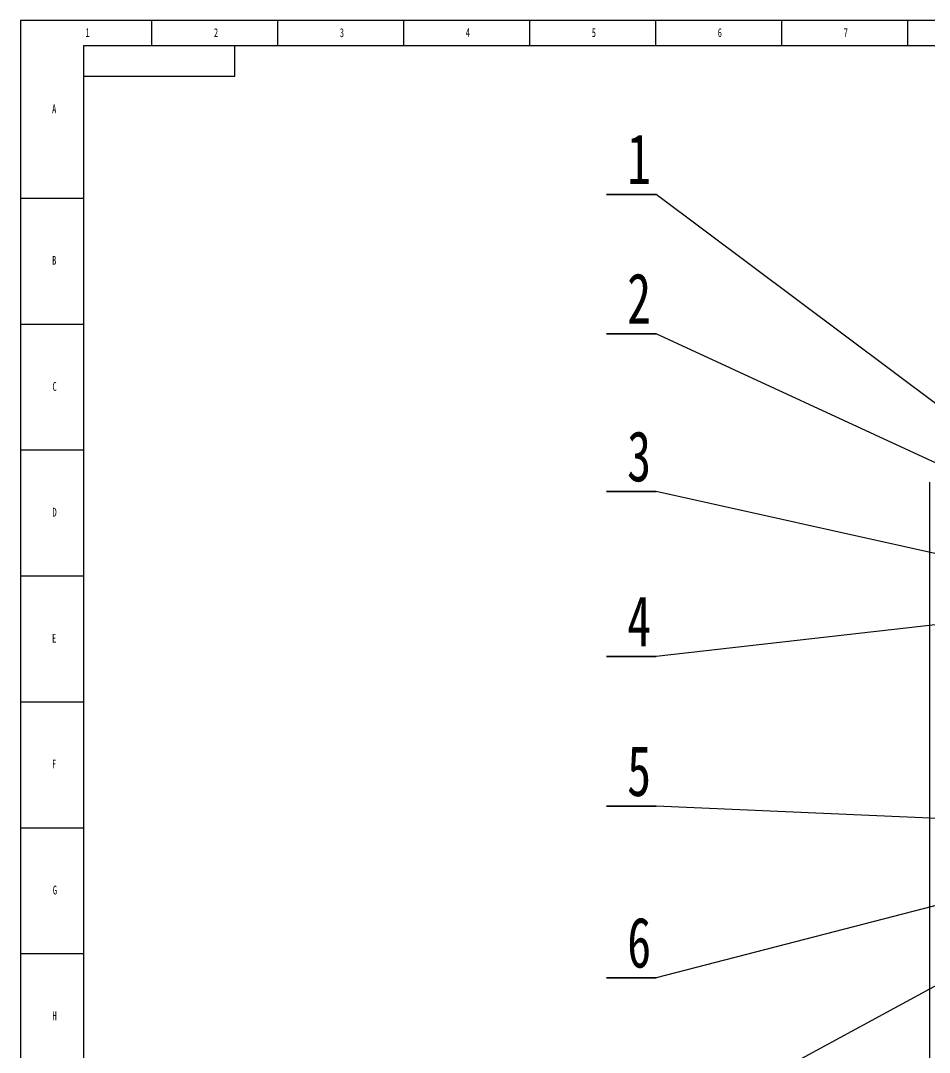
# Model space of a CAD drawing. Header units: millimetres. Extents: x 0 to 1189, y 0 to 841.
# Drawn here: x 0 to 360.7, y 431.3 to 841 of the extents above; entities that cross this region are included whole.
import ezdxf

# ---------------------------------------------------------------- set-up
doc = ezdxf.new("R2010")
doc.units = ezdxf.units.MM
doc.layers.add('10', color=7, linetype='Continuous')
doc.layers.add('5', color=7, linetype='Continuous')
doc.styles.add('SLDTEXTSTYLE5', font='TXT', dxfattribs={"width": 0.7})
doc.dimstyles.new('SLDDIMSTYLE0', dxfattribs={"dimtxt": 0.18, "dimasz": 1.016, "dimexe": 0, "dimexo": 0.0625, "dimgap": 0, "dimtad": 0, "dimtih": 1, "dimtoh": 1, "dimdec": 0, "dimrnd": 1e-09, "dimzin": 0, "dimdsep": 46, "dimtxsty": 'Standard', "dimblk1": 'DOT', "dimblk2": 'DOT', "dimsah": 1, "dimcen": 0.09, "dimadec": 0, "dimazin": 0, "dimtfac": 1.016, "dimtdec": 0, "dimtofl": 0, "dimtmove": 0, "dimatfit": 3, "dimldrblk": 'DOT', "dimfxl": 0, "dimfrac": 2, "dimtolj": 1, "dimtzin": 0, "dimarcsym": 0})

# ---------------------------------------------------------------- blocks, each defined once
blk = doc.blocks.new('SW_NOTE_0')
at = {"layer": '10', "color": 0}
for p, q in [((-19.78, 0), (0, 0)), ((0, 0), (-19.78, 0)), ((-19.78, 0), (0, 0)), ((0, 0), (-19.78, 0)), ((-19.78, 0), (0, 0)), ((0, 0), (-19.78, 0))]:
    blk.add_line(p, q, dxfattribs=at)
at = {"layer": '10', "color": 0, "insert": (-6.78, 24.07), "char_height": 20, "attachment_point": 2, "style": 'SLDTEXTSTYLE5'}
blk.add_mtext('3', dxfattribs=at)
blk = doc.blocks.new('_Dot')
at = {"color": 0, "linetype": 'ByBlock', "lineweight": -2}
blk.add_line((-0.5, 0), (-1, 0), dxfattribs=at)
at = {"color": 0, "linetype": 'ByBlock', "const_width": 0.5}
blk.add_lwpolyline([(-0.25, 0, 1), (0.25, 0, 1)], format="xyb", close=True, dxfattribs=at)
blk = doc.blocks.new('SW_NOTE_0_1')
at = {"layer": '10', "color": 0}
for p, q in [((-19.78, 0), (0, 0)), ((0, 0), (-19.78, 0)), ((-19.78, 0), (0, 0)), ((0, 0), (-19.78, 0)), ((-19.78, 0), (0, 0)), ((0, 0), (-19.78, 0))]:
    blk.add_line(p, q, dxfattribs=at)
at = {"layer": '10', "color": 0, "insert": (-6.78, 24.07), "char_height": 20, "attachment_point": 2, "style": 'SLDTEXTSTYLE5'}
blk.add_mtext('1', dxfattribs=at)
blk = doc.blocks.new('SW_NOTE_0_2')
at = {"layer": '10', "color": 0}
for p, q in [((-19.78, 0), (0, 0)), ((0, 0), (-19.78, 0)), ((-19.78, 0), (0, 0)), ((0, 0), (-19.78, 0)), ((-19.78, 0), (0, 0)), ((0, 0), (-19.78, 0))]:
    blk.add_line(p, q, dxfattribs=at)
at = {"layer": '10', "color": 0, "insert": (-6.78, 24.07), "char_height": 20, "attachment_point": 2, "style": 'SLDTEXTSTYLE5'}
blk.add_mtext('4', dxfattribs=at)
blk = doc.blocks.new('SW_NOTE_0_3')
at = {"layer": '10', "color": 0}
for p, q in [((-19.78, 0), (0, 0)), ((0, 0), (-19.78, 0)), ((-19.78, 0), (0, 0)), ((0, 0), (-19.78, 0)), ((-19.78, 0), (0, 0)), ((0, 0), (-19.78, 0))]:
    blk.add_line(p, q, dxfattribs=at)
at = {"layer": '10', "color": 0, "insert": (-6.78, 24.07), "char_height": 20, "attachment_point": 2, "style": 'SLDTEXTSTYLE5'}
blk.add_mtext('5', dxfattribs=at)
blk = doc.blocks.new('SW_NOTE_0_5')
at = {"layer": '10', "color": 0}
for p, q in [((-19.78, 0), (0, 0)), ((0, 0), (-19.78, 0)), ((-19.78, 0), (0, 0)), ((0, 0), (-19.78, 0)), ((-19.78, 0), (0, 0)), ((0, 0), (-19.78, 0))]:
    blk.add_line(p, q, dxfattribs=at)
at = {"layer": '10', "color": 0, "insert": (-6.76, 24.07), "char_height": 20, "attachment_point": 2, "style": 'SLDTEXTSTYLE5'}
blk.add_mtext('6', dxfattribs=at)
blk = doc.blocks.new('SW_NOTE_0_24')
at = {"layer": '10', "color": 0}
for p, q in [((-19.78, 0), (0, 0)), ((0, 0), (-19.78, 0)), ((-19.78, 0), (0, 0)), ((0, 0), (-19.78, 0)), ((-19.78, 0), (0, 0)), ((0, 0), (-19.78, 0))]:
    blk.add_line(p, q, dxfattribs=at)
at = {"layer": '10', "color": 0, "insert": (-6.78, 24.07), "char_height": 20, "attachment_point": 2, "style": 'SLDTEXTSTYLE5'}
blk.add_mtext('2', dxfattribs=at)

msp = doc.modelspace()

# ---------------------------------------------------------------- linework, layer by layer
at = {"color": 7, "linetype": 'Continuous', "lineweight": 25}
msp.add_line((360.72, 657.67), (360.72, 266.17), dxfattribs=at)
at = {"layer": '5', "color": 7}
for p, q in [((1189, 841), (0, 841)), ((0, 841), (0, 0))]:
    msp.add_line(p, q, dxfattribs=at)
at = {"layer": '5'}
for p, q in [((52, 841), (52, 831.05)), ((102, 841), (102, 831.05)), ((152, 841), (152, 831.05)), ((202, 841), (202, 831.05)), ((252, 841), (252, 831.05)), ((302, 841), (302, 831.05)), ((352, 841), (352, 831.05)), ((0, 770.5), (25, 770.5)), ((0, 720.5), (25, 720.5)), ((0, 670.5), (25, 670.5)), ((0, 620.5), (25, 620.5)), ((0, 570.5), (25, 570.5)), ((0, 520.5), (25, 520.5)), ((0, 470.5), (25, 470.5))]:
    msp.add_line(p, q, dxfattribs=at)
at = {"layer": '5', "color": 7, "lineweight": 25}
for p, q in [((1179, 831.05), (25, 831.05)), ((25, 831.05), (25, 10)), ((85, 819), (85, 831)), ((25, 819), (85, 819))]:
    msp.add_line(p, q, dxfattribs=at)

# ---------------------------------------------------------------- block references
at = {"layer": '10'}
for name, p in [('SW_NOTE_0_1', (252.29, 772.01)), ('SW_NOTE_0_24', (252.29, 716.63)), ('SW_NOTE_0', (252.29, 653.96)), ('SW_NOTE_0_2', (252.29, 588.45)), ('SW_NOTE_0_3', (252.29, 528.99)), ('SW_NOTE_0_5', (252.29, 460.88))]:
    msp.add_blockref(name, p, dxfattribs=at)

# ---------------------------------------------------------------- texts
at = {"layer": '10', "char_height": 3.5, "attachment_point": 2, "style": 'SLDTEXTSTYLE5'}
for s, insert in [('1', (26.54, 837.98)), ('2', (77.54, 837.98)), ('3', (127.54, 837.98)), ('4', (177.54, 837.98)), ('5', (227.54, 837.98)), ('6', (277.55, 837.98)), ('7', (327.55, 837.98)), ('A', (13.32, 807.73)), ('B', (13.32, 747.55)), ('C', (13.48, 697.48)), ('D', (13.48, 647.55)), ('E', (13.32, 597.48)), ('F', (13.28, 547.55)), ('G', (13.59, 497.48)), ('H', (13.48, 447.55))]:
    msp.add_mtext(s, dxfattribs=dict(at, insert=insert))

# ---------------------------------------------------------------- leaders
at = {"layer": '10'}
for points in [[(364.73, 687.77), (252.29, 772.01)], [(368.57, 662.83), (252.29, 716.63)], [(364.09, 629.07), (252.29, 653.96)], [(409.76, 606.41), (252.29, 588.45)], [(464.54, 519.75), (252.29, 528.99)], [(421.18, 504.65), (252.29, 460.88)], [(445.54, 502.52), (252.29, 397.47)], [(393.03, 444.46), (252.29, 340.73)]]:
    msp.add_leader(points, dimstyle='SLDDIMSTYLE0', dxfattribs=at)

doc.saveas('drawing.dxf')
